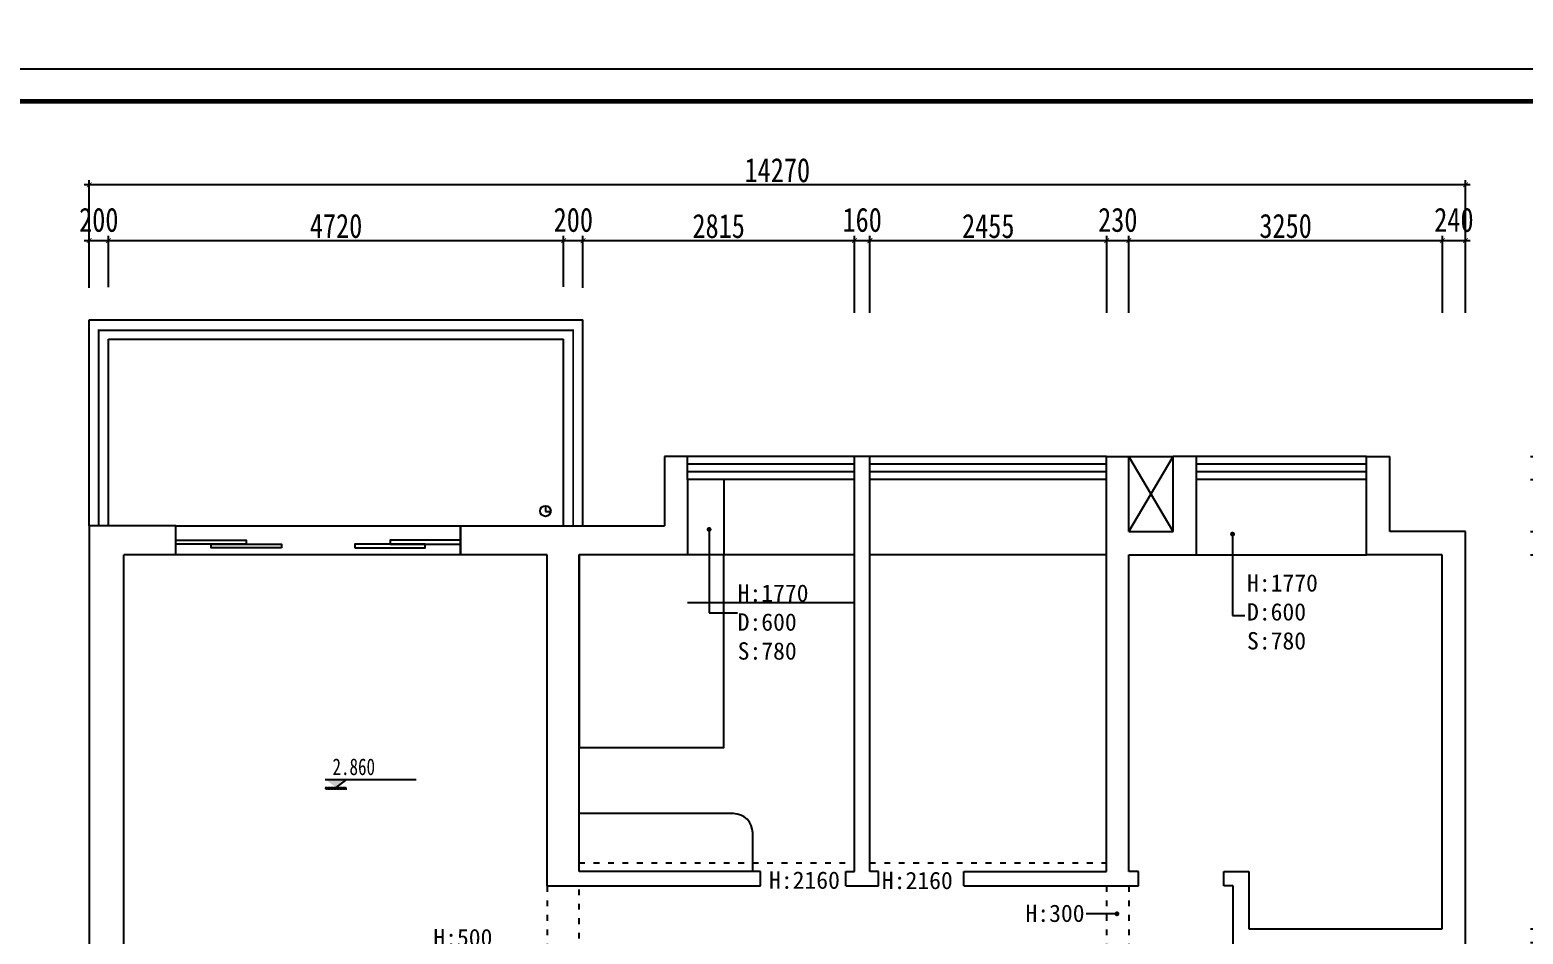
# Model space of a CAD drawing. Header units: millimetres. Extents: x -77055 to 331180, y -861586 to -491011.
# Drawn here: x 114374 to 129856, y -654490 to -645113 of the extents above; entities that cross this region are included whole.
import ezdxf

# ---------------------------------------------------------------- set-up
doc = ezdxf.new("R2010")
doc.units = ezdxf.units.MM
doc.header["$PDMODE"] = 3
doc.linetypes.add('ACAD_ISO03W100', pattern=[30, 12, -18])
for name, color, linetype in [('0-01图框模板说明', 2, 'Continuous'), ('0-02图框细线', 136, 'Continuous'), ('0-170活动家具', 8, 'Continuous'), ('250', 250, 'Continuous'), ('layer 1', 7, 'Continuous')]:
    doc.layers.add(name, color=color, linetype=linetype)
doc.styles.add('DIM', font='simhei.ttf', dxfattribs={"width": 0.8})
doc.styles.add('STYLE1', font='')
doc.styles.add('平面', font='', dxfattribs={"width": 0.75, "height": 250})
doc.styles.get('STYLE1').set_extended_font_data('SimSun')
doc.styles.get('平面').set_extended_font_data('SimSun')
doc.dimstyles.new('1-50', dxfattribs={"dimscale": 50, "dimtxt": 5, "dimasz": 1, "dimexe": 1, "dimexo": 0.1, "dimgap": 0.5, "dimtad": 1, "dimdec": 0, "dimdsep": 46, "dimtxsty": 'DIM', "dimblk": 'ARCHTICK', "dimcen": 4, "dimdle": 1, "dimclrd": 3, "dimclre": 3, "dimclrt": 1, "dimadec": 0, "dimazin": 0, "dimtfac": 1, "dimtdec": 0, "dimtmove": 2, "dimatfit": 3, "dimldrblk": 'DOT', "dimfxl": 15, "dimfxlon": 1, "dimarcsym": 0})

# ---------------------------------------------------------------- blocks, each defined once
blk = doc.blocks.new('_ArchTick')
at = {"color": 0, "linetype": 'ByBlock', "const_width": 0.15}
blk.add_lwpolyline([(-0.5, -0.5), (0.5, 0.5)], dxfattribs=at)
blk = doc.blocks.new('*D570')
at = {"layer": '250', "color": 3, "lineweight": -2}
for p, q in [((129931, -649536), (130731, -649536)), ((130681, -649486), (130681, -649826)), ((129931, -649776), (130731, -649776))]:
    blk.add_line(p, q, dxfattribs=at)
at = {"layer": 'Defpoints', "color": 0}
for p in [(128433, -649536), (128433, -649776), (130681, -649776)]:
    blk.add_point(p, dxfattribs=at)
at = {"layer": '250', "color": 3, "lineweight": -2, "xscale": 50, "yscale": 50, "zscale": 50}
for p, rotation in [((130681, -649536), 90), ((130681, -649776), 270)]:
    blk.add_blockref('_ArchTick', p, dxfattribs=dict(at, rotation=rotation))
at = {"layer": '250', "color": 1, "insert": (130868, -649335), "char_height": 250, "attachment_point": 5, "rotation": 90, "style": 'DIM'}
blk.add_mtext('240', dxfattribs=at)
blk = doc.blocks.new('_Dot')
at = {"color": 0, "linetype": 'ByBlock', "lineweight": -2}
blk.add_line((-0.5, 0), (-1, 0), dxfattribs=at)
at = {"color": 0, "linetype": 'ByBlock', "const_width": 0.5}
blk.add_lwpolyline([(-0.25, 0, 1), (0.25, 0, 1)], format="xyb", close=True, dxfattribs=at)
blk = doc.blocks.new('*D571')
at = {"layer": '250', "color": 3, "lineweight": -2}
for p, q in [((129931, -649776), (130731, -649776)), ((130681, -649726), (130681, -650366)), ((129931, -650316), (130731, -650316))]:
    blk.add_line(p, q, dxfattribs=at)
at = {"layer": 'Defpoints', "color": 0}
for p in [(128433, -649776), (129458, -650316), (130681, -650316)]:
    blk.add_point(p, dxfattribs=at)
at = {"layer": '250', "color": 3, "lineweight": -2, "xscale": 50, "yscale": 50, "zscale": 50}
for p, rotation in [((130681, -649776), 90), ((130681, -650316), 270)]:
    blk.add_blockref('_ArchTick', p, dxfattribs=dict(at, rotation=rotation))
at = {"layer": '250', "color": 1, "insert": (130479, -650046), "char_height": 250, "attachment_point": 5, "rotation": 90, "style": 'DIM'}
blk.add_mtext('540', dxfattribs=at)
blk = doc.blocks.new('*D572')
at = {"layer": '250', "color": 3, "lineweight": -2}
for p, q in [((129931, -650316), (130731, -650316)), ((130681, -650266), (130681, -650606)), ((129931, -650556), (130731, -650556))]:
    blk.add_line(p, q, dxfattribs=at)
at = {"layer": 'Defpoints', "color": 0}
for p in [(129458, -650316), (129218, -650556), (130681, -650556)]:
    blk.add_point(p, dxfattribs=at)
at = {"layer": '250', "color": 3, "lineweight": -2, "xscale": 50, "yscale": 50, "zscale": 50}
for p, rotation in [((130681, -650316), 90), ((130681, -650556), 270)]:
    blk.add_blockref('_ArchTick', p, dxfattribs=dict(at, rotation=rotation))
at = {"layer": '250', "color": 1, "insert": (130869, -650737), "char_height": 250, "attachment_point": 5, "rotation": 90, "style": 'DIM'}
blk.add_mtext('240', dxfattribs=at)
blk = doc.blocks.new('*D573')
at = {"layer": '250', "color": 3, "lineweight": -2}
for p, q in [((129931, -650556), (130731, -650556)), ((130681, -650506), (130681, -654486)), ((129931, -654436), (130731, -654436))]:
    blk.add_line(p, q, dxfattribs=at)
at = {"layer": 'Defpoints', "color": 0}
for p in [(129218, -650556), (129218, -654436), (130681, -654436)]:
    blk.add_point(p, dxfattribs=at)
at = {"layer": '250', "color": 3, "lineweight": -2, "xscale": 50, "yscale": 50, "zscale": 50}
for p, rotation in [((130681, -650556), 90), ((130681, -654436), 270)]:
    blk.add_blockref('_ArchTick', p, dxfattribs=dict(at, rotation=rotation))
at = {"layer": '250', "color": 1, "insert": (130530, -652496), "char_height": 250, "attachment_point": 5, "rotation": 90, "style": 'DIM'}
blk.add_mtext('3880', dxfattribs=at)
blk = doc.blocks.new('*D574')
at = {"layer": '250', "color": 3, "lineweight": -2}
for p, q in [((130681, -654386), (130681, -654626)), ((129931, -654436), (130731, -654436)), ((129931, -654576), (130731, -654576))]:
    blk.add_line(p, q, dxfattribs=at)
at = {"layer": 'Defpoints', "color": 0}
for p in [(129218, -654436), (129218, -654576), (130681, -654576)]:
    blk.add_point(p, dxfattribs=at)
at = {"layer": '250', "color": 3, "lineweight": -2, "xscale": 50, "yscale": 50, "zscale": 50}
for p, rotation in [((130681, -654436), 90), ((130681, -654576), 270)]:
    blk.add_blockref('_ArchTick', p, dxfattribs=dict(at, rotation=rotation))
at = {"layer": '250', "color": 1, "insert": (130479, -654506), "char_height": 250, "attachment_point": 5, "rotation": 90, "style": 'DIM'}
blk.add_mtext('140', dxfattribs=at)
blk = doc.blocks.new('*D579')
at = {"layer": '250', "color": 3, "lineweight": -2}
for p, q in [((114938, -647298), (115238, -647298)), ((114988, -647787), (114988, -647248)), ((115188, -647782), (115188, -647248))]:
    blk.add_line(p, q, dxfattribs=at)
at = {"layer": 'Defpoints', "color": 0}
for p in [(115188, -647298), (114988, -647792), (115188, -647787)]:
    blk.add_point(p, dxfattribs=at)
at = {"layer": '250', "color": 3, "lineweight": -2, "xscale": 50, "yscale": 50, "zscale": 50, "rotation": 180}
blk.add_blockref('_ArchTick', (114988, -647298), dxfattribs=at)
at = {"layer": '250', "color": 3, "lineweight": -2, "xscale": 50, "yscale": 50, "zscale": 50}
blk.add_blockref('_ArchTick', (115188, -647298), dxfattribs=at)
at = {"layer": '250', "color": 1, "insert": (115088, -647084), "char_height": 250, "attachment_point": 5, "style": 'DIM'}
blk.add_mtext('200', dxfattribs=at)
blk = doc.blocks.new('*D580')
at = {"layer": '250', "color": 3, "lineweight": -2}
for p, q in [((115138, -647298), (119958, -647298)), ((115188, -647782), (115188, -647248)), ((119908, -647778), (119908, -647248))]:
    blk.add_line(p, q, dxfattribs=at)
at = {"layer": 'Defpoints', "color": 0}
for p in [(119908, -647298), (115188, -647787), (119908, -647783)]:
    blk.add_point(p, dxfattribs=at)
at = {"layer": '250', "color": 3, "lineweight": -2, "xscale": 50, "yscale": 50, "zscale": 50, "rotation": 180}
blk.add_blockref('_ArchTick', (115188, -647298), dxfattribs=at)
at = {"layer": '250', "color": 3, "lineweight": -2, "xscale": 50, "yscale": 50, "zscale": 50}
blk.add_blockref('_ArchTick', (119908, -647298), dxfattribs=at)
at = {"layer": '250', "color": 1, "insert": (117548, -647147), "char_height": 250, "attachment_point": 5, "style": 'DIM'}
blk.add_mtext('4720', dxfattribs=at)
blk = doc.blocks.new('*D581')
at = {"layer": '250', "color": 3, "lineweight": -2}
for p, q in [((119858, -647298), (120158, -647298)), ((119908, -647778), (119908, -647248)), ((120108, -647787), (120108, -647248))]:
    blk.add_line(p, q, dxfattribs=at)
at = {"layer": 'Defpoints', "color": 0}
for p in [(120108, -647298), (119908, -647783), (120108, -647792)]:
    blk.add_point(p, dxfattribs=at)
at = {"layer": '250', "color": 3, "lineweight": -2, "xscale": 50, "yscale": 50, "zscale": 50, "rotation": 180}
blk.add_blockref('_ArchTick', (119908, -647298), dxfattribs=at)
at = {"layer": '250', "color": 3, "lineweight": -2, "xscale": 50, "yscale": 50, "zscale": 50}
blk.add_blockref('_ArchTick', (120108, -647298), dxfattribs=at)
at = {"layer": '250', "color": 1, "insert": (120008, -647084), "char_height": 250, "attachment_point": 5, "style": 'DIM'}
blk.add_mtext('200', dxfattribs=at)
blk = doc.blocks.new('*D582')
at = {"layer": '250', "color": 3, "lineweight": -2}
for p, q in [((120058, -647298), (122973, -647298)), ((120108, -647787), (120108, -647248)), ((122923, -648048), (122923, -647248))]:
    blk.add_line(p, q, dxfattribs=at)
at = {"layer": 'Defpoints', "color": 0}
for p in [(122923, -647298), (120108, -647792), (122923, -649447)]:
    blk.add_point(p, dxfattribs=at)
at = {"layer": '250', "color": 3, "lineweight": -2, "xscale": 50, "yscale": 50, "zscale": 50, "rotation": 180}
blk.add_blockref('_ArchTick', (120108, -647298), dxfattribs=at)
at = {"layer": '250', "color": 3, "lineweight": -2, "xscale": 50, "yscale": 50, "zscale": 50}
blk.add_blockref('_ArchTick', (122923, -647298), dxfattribs=at)
at = {"layer": '250', "color": 1, "insert": (121515, -647148), "char_height": 250, "attachment_point": 5, "style": 'DIM'}
blk.add_mtext('2815', dxfattribs=at)
blk = doc.blocks.new('*D583')
at = {"layer": '250', "color": 3, "lineweight": -2}
for p, q in [((122873, -647298), (123133, -647298)), ((122923, -648048), (122923, -647248)), ((123083, -648048), (123083, -647248))]:
    blk.add_line(p, q, dxfattribs=at)
at = {"layer": 'Defpoints', "color": 0}
for p in [(123083, -647298), (122923, -649447), (123083, -649447)]:
    blk.add_point(p, dxfattribs=at)
at = {"layer": '250', "color": 3, "lineweight": -2, "xscale": 50, "yscale": 50, "zscale": 50, "rotation": 180}
blk.add_blockref('_ArchTick', (122923, -647298), dxfattribs=at)
at = {"layer": '250', "color": 3, "lineweight": -2, "xscale": 50, "yscale": 50, "zscale": 50}
blk.add_blockref('_ArchTick', (123083, -647298), dxfattribs=at)
at = {"layer": '250', "color": 1, "insert": (123003, -647084), "char_height": 250, "attachment_point": 5, "style": 'DIM'}
blk.add_mtext('160', dxfattribs=at)
blk = doc.blocks.new('*D584')
at = {"layer": '250', "color": 3, "lineweight": -2}
for p, q in [((123033, -647298), (125588, -647298)), ((123083, -648048), (123083, -647248)), ((125538, -648048), (125538, -647248))]:
    blk.add_line(p, q, dxfattribs=at)
at = {"layer": 'Defpoints', "color": 0}
for p in [(125538, -647298), (123083, -649447), (125538, -649447)]:
    blk.add_point(p, dxfattribs=at)
at = {"layer": '250', "color": 3, "lineweight": -2, "xscale": 50, "yscale": 50, "zscale": 50, "rotation": 180}
blk.add_blockref('_ArchTick', (123083, -647298), dxfattribs=at)
at = {"layer": '250', "color": 3, "lineweight": -2, "xscale": 50, "yscale": 50, "zscale": 50}
blk.add_blockref('_ArchTick', (125538, -647298), dxfattribs=at)
at = {"layer": '250', "color": 1, "insert": (124310, -647148), "char_height": 250, "attachment_point": 5, "style": 'DIM'}
blk.add_mtext('2455', dxfattribs=at)
blk = doc.blocks.new('*D585')
at = {"layer": '250', "color": 3, "lineweight": -2}
for p, q in [((125488, -647298), (125818, -647298)), ((125538, -648048), (125538, -647248)), ((125768, -648048), (125768, -647248))]:
    blk.add_line(p, q, dxfattribs=at)
at = {"layer": 'Defpoints', "color": 0}
for p in [(125768, -647298), (125768, -649207), (125538, -649447)]:
    blk.add_point(p, dxfattribs=at)
at = {"layer": '250', "color": 3, "lineweight": -2, "xscale": 50, "yscale": 50, "zscale": 50, "rotation": 180}
blk.add_blockref('_ArchTick', (125538, -647298), dxfattribs=at)
at = {"layer": '250', "color": 3, "lineweight": -2, "xscale": 50, "yscale": 50, "zscale": 50}
blk.add_blockref('_ArchTick', (125768, -647298), dxfattribs=at)
at = {"layer": '250', "color": 1, "insert": (125653, -647084), "char_height": 250, "attachment_point": 5, "style": 'DIM'}
blk.add_mtext('230', dxfattribs=at)
blk = doc.blocks.new('*D586')
at = {"layer": '250', "color": 3, "lineweight": -2}
for p, q in [((125718, -647298), (129068, -647298)), ((125768, -648048), (125768, -647248)), ((129018, -648048), (129018, -647248))]:
    blk.add_line(p, q, dxfattribs=at)
at = {"layer": 'Defpoints', "color": 0}
for p in [(129018, -647298), (125768, -649207), (129018, -650227)]:
    blk.add_point(p, dxfattribs=at)
at = {"layer": '250', "color": 3, "lineweight": -2, "xscale": 50, "yscale": 50, "zscale": 50, "rotation": 180}
blk.add_blockref('_ArchTick', (125768, -647298), dxfattribs=at)
at = {"layer": '250', "color": 3, "lineweight": -2, "xscale": 50, "yscale": 50, "zscale": 50}
blk.add_blockref('_ArchTick', (129018, -647298), dxfattribs=at)
at = {"layer": '250', "color": 1, "insert": (127393, -647147), "char_height": 250, "attachment_point": 5, "style": 'DIM'}
blk.add_mtext('3250', dxfattribs=at)
blk = doc.blocks.new('*D587')
at = {"layer": '250', "color": 3, "lineweight": -2}
for p, q in [((128968, -647298), (129308, -647298)), ((129018, -648048), (129018, -647248)), ((129258, -648048), (129258, -647248))]:
    blk.add_line(p, q, dxfattribs=at)
at = {"layer": 'Defpoints', "color": 0}
for p in [(129258, -647298), (129258, -649987), (129018, -650227)]:
    blk.add_point(p, dxfattribs=at)
at = {"layer": '250', "color": 3, "lineweight": -2, "xscale": 50, "yscale": 50, "zscale": 50, "rotation": 180}
blk.add_blockref('_ArchTick', (129018, -647298), dxfattribs=at)
at = {"layer": '250', "color": 3, "lineweight": -2, "xscale": 50, "yscale": 50, "zscale": 50}
blk.add_blockref('_ArchTick', (129258, -647298), dxfattribs=at)
at = {"layer": '250', "color": 1, "insert": (129138, -647084), "char_height": 250, "attachment_point": 5, "style": 'DIM'}
blk.add_mtext('240', dxfattribs=at)
blk = doc.blocks.new('*D606')
at = {"layer": '250', "color": 3, "lineweight": -2}
for p, q in [((114988, -647470), (114988, -646670)), ((129258, -647470), (129258, -646670)), ((129308, -646720), (114938, -646720))]:
    blk.add_line(p, q, dxfattribs=at)
at = {"layer": 'Defpoints', "color": 0}
for p in [(114988, -646720), (114988, -648048), (129258, -648048)]:
    blk.add_point(p, dxfattribs=at)
at = {"layer": '250', "color": 3, "lineweight": -2, "xscale": 50, "yscale": 50, "zscale": 50, "rotation": 180}
blk.add_blockref('_ArchTick', (114988, -646720), dxfattribs=at)
at = {"layer": '250', "color": 3, "lineweight": -2, "xscale": 50, "yscale": 50, "zscale": 50}
blk.add_blockref('_ArchTick', (129258, -646720), dxfattribs=at)
at = {"layer": '250', "color": 1, "insert": (122123, -646569), "char_height": 250, "attachment_point": 5, "style": 'DIM'}
blk.add_mtext('14270', dxfattribs=at)
blk = doc.blocks.new('54ewq')
blk.add_hatch(color=1).paths.add_polyline_path([(75200, -272756), (75017, -272756), (75108, -272825)])
h = blk.add_hatch()
h.set_pattern_fill('SACNCR', color=1, scale=1.92, angle=180.0122, style=0)
h.set_pattern_definition([(45.01224, (-58699.985, -326776.9863), (-3.23358277, 3.23220149), []), (45.01224, (-58696.752, -326776.9856), (-3.23358277, 3.23220149), [0, -4.572])])
h.paths.add_polyline_path([(75109, -272825), (75108, -272825), (75108, -272825), (75017, -272825), (75017, -272838), (75201, -272838), (75201, -272825)])
at = {"color": 1}
for p, q in [((75017, -272756), (75802, -272756)), ((75200, -272756), (75108, -272825))]:
    blk.add_line(p, q, dxfattribs=at)
blk = doc.blocks.new('A$C277C16EF')
at = {"layer": '0-01图框模板说明', "color": 2, "const_width": 49}
blk.add_lwpolyline([(-338, 19745), (-338, 338), (-28062, 338), (-28062, 19745)], close=True, dxfattribs=at)
at = {"layer": '0-02图框细线'}
blk.add_lwpolyline([(0, 20083), (0, 0), (-28400, 0), (-28400, 20083)], close=True, dxfattribs=at)
blk = doc.blocks.new('*D693')
at = {"layer": '250', "color": 3, "lineweight": -2}
for p, q in [((-23716, -597913), (-22916, -597913)), ((-22966, -597863), (-22966, -598503)), ((-23716, -598453), (-22916, -598453)), ((176539, -648635), (181029, -648635)), ((176589, -649385), (176589, -648585)), ((180979, -649385), (180979, -648585))]:
    blk.add_line(p, q, dxfattribs=at)
at = {"layer": 'Defpoints', "color": 0}
for p in [(-25214, -597913), (-24189, -598453), (-22966, -598453), (180979, -648635), (176589, -650556), (180979, -650556)]:
    blk.add_point(p, dxfattribs=at)
at = {"layer": '250', "color": 3, "lineweight": -2, "xscale": 50, "yscale": 50, "zscale": 50}
for p, rotation in [((-22966, -597913), 90), ((-22966, -598453), 270), ((176589, -648635), 180)]:
    blk.add_blockref('_ArchTick', p, dxfattribs=dict(at, rotation=rotation))
blk.add_blockref('_ArchTick', (180979, -648635), dxfattribs=at)
at = {"layer": '250', "color": 1, "insert": (-23168, -598183), "char_height": 250, "attachment_point": 5, "rotation": 90, "style": 'DIM'}
blk.add_mtext('540', dxfattribs=at)
at = {"layer": '250', "color": 1, "insert": (178784, -648483), "char_height": 250, "attachment_point": 5, "style": 'DIM'}
blk.add_mtext('4390', dxfattribs=at)
blk = doc.blocks.new('*D697')
at = {"layer": '250', "color": 3, "lineweight": -2}
for p, q in [((-23716, -602713), (-22916, -602713)), ((-22966, -602663), (-22966, -607118)), ((-23716, -607068), (-22916, -607068)), ((150253, -655191), (149547, -655191)), ((149597, -656986), (149597, -655141)), ((150253, -656936), (149547, -656936))]:
    blk.add_line(p, q, dxfattribs=at)
at = {"layer": 'Defpoints', "color": 0}
for p in [(-24429, -602713), (-24429, -607068), (-22966, -607068), (149597, -655191), (150258, -655191), (150258, -656936)]:
    blk.add_point(p, dxfattribs=at)
at = {"layer": '250', "color": 3, "lineweight": -2, "xscale": 50, "yscale": 50, "zscale": 50}
for p, rotation in [((-22966, -602713), 90), ((-22966, -607068), 270), ((149597, -655191), 90), ((149597, -656936), 270)]:
    blk.add_blockref('_ArchTick', p, dxfattribs=dict(at, rotation=rotation))
at = {"layer": '250', "color": 1, "char_height": 250, "attachment_point": 5, "rotation": 90, "style": 'DIM'}
for s, insert in [('4355', (-23116, -604890)), ('1745', (149447, -656063))]:
    blk.add_mtext(s, dxfattribs=dict(at, insert=insert))
blk = doc.blocks.new('*D698')
at = {"layer": '250', "color": 3, "lineweight": -2}
for p, q in [((-22966, -607018), (-22966, -607358)), ((-23716, -607068), (-22916, -607068)), ((-23716, -607308), (-22916, -607308)), ((150213, -655191), (149740, -655191)), ((149790, -656986), (149790, -655141)), ((150253, -656936), (149740, -656936))]:
    blk.add_line(p, q, dxfattribs=at)
at = {"layer": 'Defpoints', "color": 0}
for p in [(-24429, -607068), (-24189, -607308), (-22966, -607308), (149790, -655191), (150218, -655191), (150258, -656936)]:
    blk.add_point(p, dxfattribs=at)
at = {"layer": '250', "color": 3, "lineweight": -2, "xscale": 50, "yscale": 50, "zscale": 50}
for p, rotation in [((-22966, -607068), 90), ((-22966, -607308), 270), ((149790, -655191), 90), ((149790, -656936), 270)]:
    blk.add_blockref('_ArchTick', p, dxfattribs=dict(at, rotation=rotation))
at = {"layer": '250', "color": 1, "char_height": 250, "attachment_point": 5, "rotation": 90, "style": 'DIM'}
for s, insert in [('240', (-22778, -606855)), ('1745', (149640, -656063))]:
    blk.add_mtext(s, dxfattribs=dict(at, insert=insert))
blk = doc.blocks.new('*D699')
at = {"layer": '250', "color": 3, "lineweight": -2}
for p, q in [((-23716, -607308), (-22916, -607308)), ((-22966, -607258), (-22966, -607918)), ((-23716, -607868), (-22916, -607868)), ((157088, -650561), (157088, -650872)), ((158853, -650561), (158853, -650872)), ((157038, -650822), (158903, -650822))]:
    blk.add_line(p, q, dxfattribs=at)
at = {"layer": 'Defpoints', "color": 0}
for p in [(-24189, -607308), (-25224, -607868), (-22966, -607868), (157088, -650556), (158853, -650556), (158853, -650822)]:
    blk.add_point(p, dxfattribs=at)
at = {"layer": '250', "color": 3, "lineweight": -2, "xscale": 50, "yscale": 50, "zscale": 50}
for p, rotation in [((-22966, -607308), 90), ((-22966, -607868), 270), ((157088, -650822), 180)]:
    blk.add_blockref('_ArchTick', p, dxfattribs=dict(at, rotation=rotation))
blk.add_blockref('_ArchTick', (158853, -650822), dxfattribs=at)
at = {"layer": '250', "color": 1, "insert": (-23168, -607588), "char_height": 250, "attachment_point": 5, "rotation": 90, "style": 'DIM'}
blk.add_mtext('560', dxfattribs=at)
at = {"layer": '250', "color": 1, "insert": (157971, -650672), "char_height": 250, "attachment_point": 5, "style": 'DIM'}
blk.add_mtext('1765', dxfattribs=at)

msp = doc.modelspace()

# ---------------------------------------------------------------- linework, layer by layer
at = {"layer": '0-170活动家具', "color": 1, "linetype": 'ACAD_ISO03W100', "ltscale": 5}
for p, q in [((120067.8, -653750.8), (122922.8, -653750.8)), ((123082.8, -653750.8), (125537.8, -653750.8)), ((119737.8, -653990.8), (119737.8, -655040.8)), ((120067.8, -656935.8), (120067.8, -653990.8)), ((125537.8, -653990.8), (125537.8, -655040.8)), ((125767.8, -653990.8), (125767.8, -655040.8))]:
    msp.add_line(p, q, dxfattribs=at)
at = {"layer": '250', "color": 2}
for p, q in [((114987.8, -650255.8), (114987.8, -648120.8)), ((114987.8, -648120.8), (120107.8, -648120.8)), ((120107.8, -650255.8), (120107.8, -648120.8)), ((115187.8, -650255.8), (115187.8, -648320.8)), ((115187.8, -648320.8), (119907.8, -648320.8)), ((119907.8, -650255.8), (119907.8, -648320.8)), ((122922.8, -649535.8), (121192.8, -649535.8)), ((125537.8, -649535.8), (123082.8, -649535.8)), ((128232.8, -649535.8), (126467.8, -649535.8)), ((122922.8, -649775.8), (121192.8, -649775.8)), ((121567.8, -649775.8), (121567.8, -650555.8)), ((125537.8, -649775.8), (123082.8, -649775.8)), ((128232.8, -649775.8), (126467.8, -649775.8))]:
    msp.add_line(p, q, dxfattribs=at)
at = {"layer": '250', "color": 7}
for p, q in [((120952.8, -649535.8), (120952.8, -650255.8)), ((121192.8, -649535.8), (120952.8, -649535.8)), ((121192.8, -649775.8), (121192.8, -649535.8)), ((122922.8, -649775.8), (122922.8, -649535.8)), ((123082.8, -649535.8), (122922.8, -649535.8)), ((123082.8, -649775.8), (123082.8, -649535.8)), ((125537.8, -649775.8), (125537.8, -649535.8)), ((125537.8, -649535.8), (125767.8, -649535.8)), ((125767.8, -650315.8), (125767.8, -649535.8)), ((126227.8, -650315.8), (126227.8, -649535.8)), ((126467.8, -649535.8), (126227.8, -649535.8)), ((126467.8, -649775.8), (126467.8, -649535.8)), ((128232.8, -649775.8), (128232.8, -649535.8)), ((128232.8, -649535.8), (128472.8, -649535.8)), ((128472.8, -650315.8), (128472.8, -649535.8)), ((121192.8, -649775.8), (121192.8, -650555.8)), ((122922.8, -650555.8), (122922.8, -649775.8)), ((123082.8, -650555.8), (123082.8, -649775.8)), ((125537.8, -653840.8), (125537.8, -649775.8)), ((126467.8, -650555.8), (126467.8, -649775.8)), ((128232.8, -650555.8), (128232.8, -649775.8)), ((119718.7, -650047.5), (119718.7, -650107.5)), ((119718.7, -650107.5), (119773.4, -650107.5)), ((115187.8, -650255.8), (114987.8, -650255.8)), ((114987.8, -650255.8), (114987.8, -658265.8)), ((115887.8, -650255.8), (115187.8, -650255.8)), ((115887.8, -650555.8), (115887.8, -650255.8)), ((118837.8, -650555.8), (118837.8, -650255.8)), ((118837.8, -650255.8), (119907.8, -650255.8)), ((119907.8, -650255.8), (120952.8, -650255.8)), ((125767.8, -650315.8), (126227.8, -650315.8)), ((129257.8, -650315.8), (128472.8, -650315.8)), ((129257.8, -659170.8), (129257.8, -650315.8)), ((115347.8, -657435.8), (115347.8, -650555.8)), ((115887.8, -650555.8), (115347.8, -650555.8)), ((119737.8, -650555.8), (118837.8, -650555.8)), ((119737.8, -653990.8), (119737.8, -650555.8)), ((120067.8, -653840.8), (120067.8, -650555.8)), ((121192.8, -650555.8), (120067.8, -650555.8)), ((122922.8, -653840.8), (122922.8, -650555.8)), ((123082.8, -653840.8), (123082.8, -650555.8)), ((125767.8, -653840.8), (125767.8, -650555.8)), ((125767.8, -650555.8), (126467.8, -650555.8)), ((129017.8, -650555.8), (128232.8, -650555.8)), ((129017.8, -654435.8), (129017.8, -650555.8)), ((121667.8, -653240.8), (120067.8, -653240.8)), ((121867.8, -653840.8), (121867.8, -653440.8)), ((121947.8, -653840.8), (120067.8, -653840.8)), ((121947.8, -653990.8), (121947.8, -653840.8)), ((122832.8, -653990.8), (122832.8, -653840.8)), ((122832.8, -653840.8), (122922.8, -653840.8)), ((123172.8, -653840.8), (123082.8, -653840.8)), ((123172.8, -653990.8), (123172.8, -653840.8)), ((124057.8, -653990.8), (124057.8, -653840.8)), ((124057.8, -653840.8), (125537.8, -653840.8)), ((125867.8, -653840.8), (125767.8, -653840.8)), ((125867.8, -653990.8), (125867.8, -653840.8)), ((126752.8, -653990.8), (126752.8, -653840.8)), ((126752.8, -653840.8), (127012.8, -653840.8)), ((127012.8, -653840.8), (127012.8, -654435.8)), ((119737.8, -653990.8), (121947.8, -653990.8)), ((122832.8, -653990.8), (123172.8, -653990.8)), ((124057.8, -653990.8), (125867.8, -653990.8)), ((126847.8, -653990.8), (126752.8, -653990.8)), ((126847.8, -655040.8), (126847.8, -653990.8)), ((127012.8, -654435.8), (129017.8, -654435.8))]:
    msp.add_line(p, q, dxfattribs=at)
at = {"layer": '250', "color": 1}
for p, q in [((122922.8, -649615.8), (121192.8, -649615.8)), ((125537.8, -649615.8), (123082.8, -649615.8)), ((128232.8, -649615.8), (126467.8, -649615.8)), ((122922.8, -649695.8), (121192.8, -649695.8)), ((125537.8, -649695.8), (123082.8, -649695.8)), ((128232.8, -649695.8), (126467.8, -649695.8))]:
    msp.add_line(p, q, dxfattribs=at)
at = {"layer": '250', "color": 251}
for p, q in [((125767.8, -649535.8), (126227.8, -649535.8)), ((126227.8, -650315.8), (125767.8, -649535.8)), ((125767.8, -650315.8), (126227.8, -649535.8)), ((122922.8, -650555.8), (121192.8, -650555.8)), ((125537.8, -650555.8), (123082.8, -650555.8)), ((126467.8, -650555.8), (128232.8, -650555.8)), ((122922.8, -651055.8), (121192.8, -651055.8))]:
    msp.add_line(p, q, dxfattribs=at)
at = {"layer": '250', "color": 1, "const_width": 20}
msp.add_lwpolyline([(115087.8, -650255.8), (115087.8, -648227.3), (120006.6, -648227.3), (120006.6, -650255.8)], dxfattribs=at)
at = {"layer": '250', "color": 251}
msp.add_lwpolyline([(118837.8, -650255.8), (118837.8, -650555.8), (115887.8, -650555.8), (115887.8, -650255.8)], close=True, dxfattribs=at)
at = {"layer": '250', "color": 2}
for points in [[(116617.8, -650445.8), (115887.8, -650445.8), (115887.8, -650405.8), (116617.8, -650405.8)], [(116982.8, -650485.8), (116252.8, -650485.8), (116252.8, -650445.8), (116982.8, -650445.8)], [(117742.8, -650485.8), (118472.8, -650485.8), (118472.8, -650445.8), (117742.8, -650445.8)], [(118107.8, -650445.8), (118837.8, -650445.8), (118837.8, -650405.8), (118107.8, -650405.8)], [(121567.8, -650555.8), (120067.8, -650555.8), (120067.8, -652555.8), (121567.8, -652555.8)]]:
    msp.add_lwpolyline(points, close=True, dxfattribs=at)
at = {"layer": '250', "color": 7}
msp.add_circle((119718.7, -650102.5), 55, dxfattribs=at)
msp.add_arc((121667.8, -653440.8), 200, 0, 90, dxfattribs=at)

# ---------------------------------------------------------------- block references
at = {"xscale": 1.199999999982538, "yscale": 1.199999999953434, "zscale": 1.199999999999999}
msp.add_blockref('54ewq', (27416.1, -325578.2), dxfattribs=at)
at = {"layer": '250', "color": 7}
msp.add_blockref('A$C277C16EF', (136687.2, -665598.2), dxfattribs=at)

# ---------------------------------------------------------------- texts
at = {"color": 250, "insert": (117511.4, -652667.8), "char_height": 172.8, "width": 3761.742, "attachment_point": 1, "style": '平面'}
msp.add_mtext('{\\fSimHei|b0|i0|c134|p2;\\C1;2.860}', dxfattribs=at)
at = {"layer": 'layer 1', "color": 44, "lineweight": 5, "char_height": 180, "width": 4338.102, "attachment_point": 1, "style": 'STYLE1'}
for s, insert in [('{\\C2;H:1770\\PD:600\\PS:780}', (121711.9, -650863.4)), ('{\\C2;H:1770\\PD:600\\PS:780}', (126992.9, -650757.9)), ('{\\C2;H:2160}', (122037.3, -653840.1)), ('{\\C2;H:2160}', (123207.5, -653843.4)), ('{\\C2;H:300}', (124696.3, -654183.6)), ('{\\C2;H:500}', (118556.8, -654435.6))]:
    msp.add_mtext(s, dxfattribs=dict(at, insert=insert))

# ---------------------------------------------------------------- dimensions: what is measured, and where the dimension line sits
at = {"layer": '250', "color": 7}
for base, p1, p2, picture, middle in [((-22966, -598452.7), (-25214.4, -597912.7), (-24189.4, -598452.7), '*D693', (-23167.7, -598182.7)), ((-22966, -607307.7), (-24429.4, -607067.7), (-24189.4, -607307.7), '*D698', (-22778.5, -606854.6)), ((-22966, -607867.7), (-24189.4, -607307.7), (-25224.4, -607867.7), '*D699', (-23167.7, -607587.7)), ((130681.1, -649775.8), (128432.7, -649535.8), (128432.7, -649775.8), '*D570', (130868.2, -649334.5)), ((130681.1, -650315.8), (128432.7, -649775.8), (129457.7, -650315.8), '*D571', (130479.4, -650045.8)), ((130681.1, -650555.8), (129457.7, -650315.8), (129217.7, -650555.8), '*D572', (130868.6, -650737.1)), ((130681.1, -654575.8), (129217.7, -654435.8), (129217.7, -654575.8), '*D574', (130479.4, -654505.8))]:
    dim = msp.add_linear_dim(base=base, p1=p1, p2=p2, angle=270, dimstyle='1-50', dxfattribs=at)
    dim.commit()
    dim.dimension.update_dxf_attribs({"geometry": picture, "text_midpoint": middle, "dimtype": 160})
for base, p1, p2, angle, picture, middle in [((-22966, -607067.7), (-24429.4, -602712.7), (-24429.4, -607067.7), 270, '*D697', (-23116, -604890.2)), ((115187.8, -647298.3), (114987.8, -647791.8), (115187.8, -647786.8), 180, '*D579', (115087.8, -647084.4)), ((119907.8, -647298.3), (115187.8, -647786.8), (119907.8, -647783.5), 180, '*D580', (117547.8, -647146.9)), ((120107.8, -647298.3), (119907.8, -647783.5), (120107.8, -647791.8), 180, '*D581', (120007.8, -647084.4)), ((122922.8, -647298.3), (120107.8, -647791.8), (122922.8, -649446.8), 180, '*D582', (121515.3, -647148.3)), ((123082.8, -647298.3), (122922.8, -649446.8), (123082.8, -649446.8), 180, '*D583', (123002.8, -647084.4)), ((125537.8, -647298.3), (123082.8, -649446.8), (125537.8, -649446.8), 180, '*D584', (124310.3, -647148.3)), ((125767.8, -647298.3), (125537.8, -649446.8), (125767.8, -649206.8), 180, '*D585', (125652.8, -647084.4)), ((129017.8, -647298.3), (125767.8, -649206.8), (129017.8, -650226.8), 180, '*D586', (127392.8, -647146.9)), ((129257.8, -647298.3), (129017.8, -650226.8), (129257.8, -649986.8), 180, '*D587', (129137.8, -647084.4)), ((130681.1, -654435.8), (129217.7, -650555.8), (129217.7, -654435.8), 270, '*D573', (130529.7, -652495.8))]:
    dim = msp.add_linear_dim(base=base, p1=p1, p2=p2, angle=angle, dimstyle='1-50', dxfattribs=at)
    dim.commit()
    dim.dimension.update_dxf_attribs({"geometry": picture, "text_midpoint": middle})
dim = msp.add_linear_dim(base=(114987.8, -646719.9), p1=(129257.8, -648048.3), p2=(114987.8, -648048.3), dimstyle='1-50', dxfattribs=at)
dim.commit()
dim.dimension.update_dxf_attribs({"geometry": '*D606', "text_midpoint": (122122.8, -646568.5)})

# ---------------------------------------------------------------- leaders
for points in [[(121416.1, -650293.4), (121416.1, -651157.3), (121711.9, -651157.3)], [(126842.8, -650341.8), (126842.8, -651186), (126971.9, -651186)], [(125644.7, -654279.4), (125325.8, -654279.4)]]:
    msp.add_leader(points, dimstyle='1-50', override={"dimgap": 0.5, "dimtad": 0}, dxfattribs=at)

doc.saveas('drawing.dxf')
